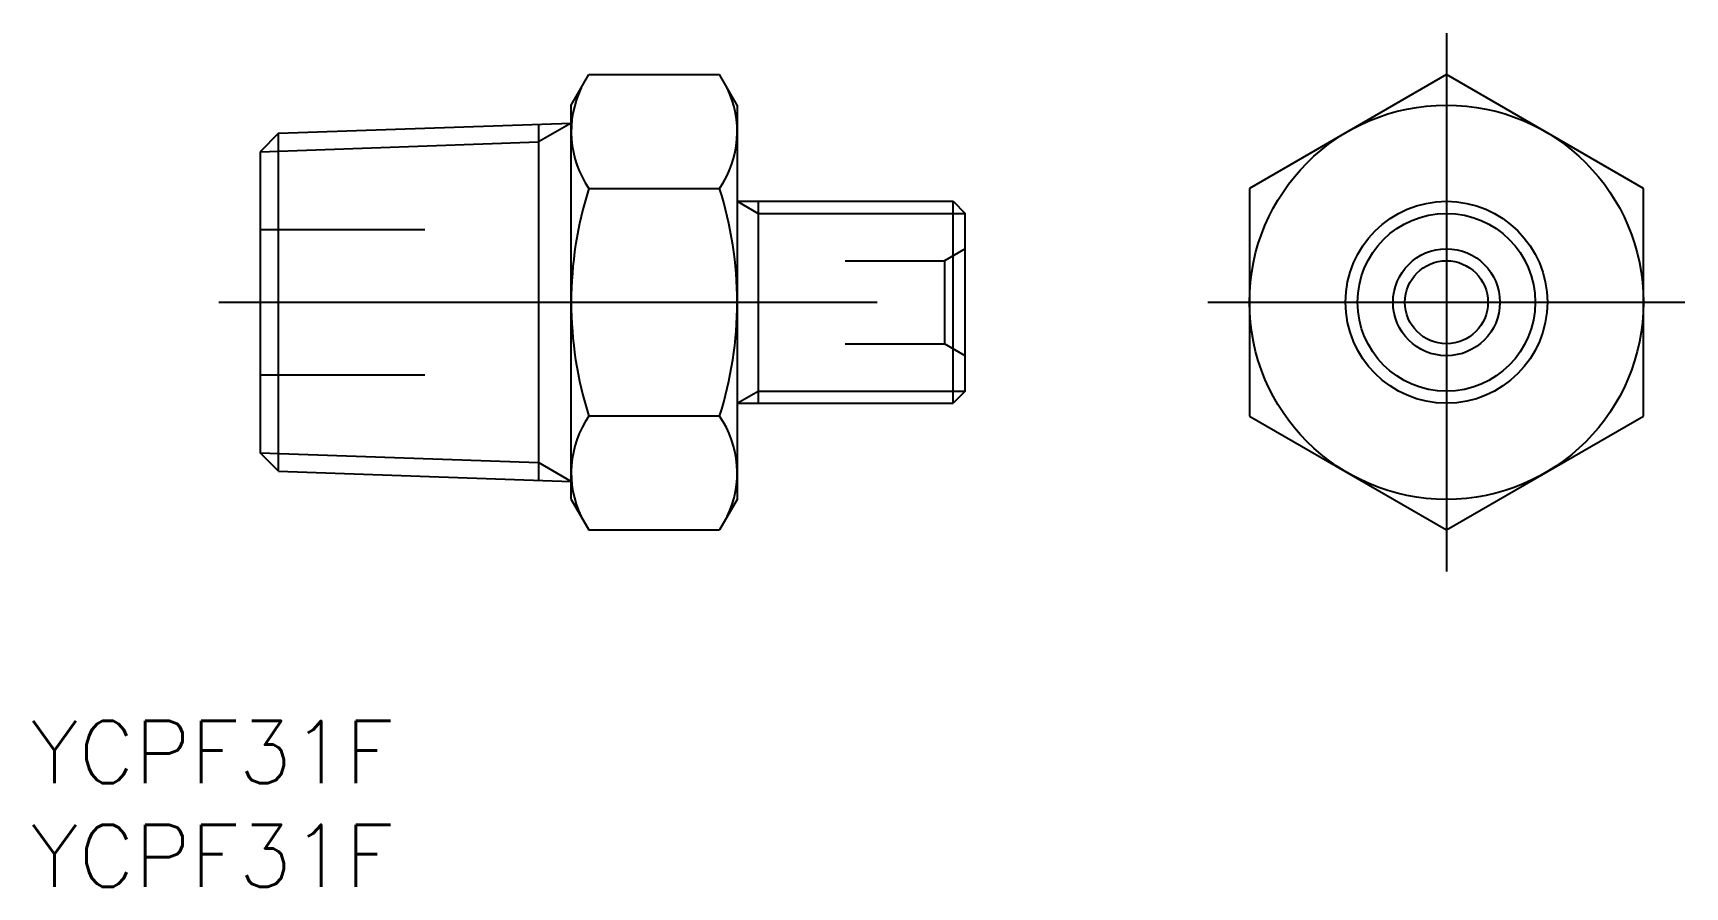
# Model space of a CAD drawing. Extents: x -68.2 to 11.5, y -28.2 to 13.
import ezdxf

# ---------------------------------------------------------------- set-up
doc = ezdxf.new("R2010")
doc.units = 0
doc.linetypes.add('CENTER', pattern=[50.8, 31.75, -6.35, 6.35, -6.35])
doc.linetypes.add('DASHED', pattern=[19.05, 12.7, -6.35])
doc.layers.get('0').update_dxf_attribs({"linetype": 'CONTINUOUS'})
doc.layers.add('CENTER', color=1, linetype='CENTER')
doc.styles.get("Standard").update_dxf_attribs({"font": 'txt.shx', "height": 3, "bigfont": 'bigfont.shx'})

msp = doc.modelspace()

# ---------------------------------------------------------------- linework, layer by layer
at = {"color": 7, "linetype": 'CONTINUOUS'}
for p, q in [((-42.2, 9.5), (-41.351, 10.97)), ((-41.351, 10.97), (-35.049, 10.97)), ((-34.2, 9.5), (-35.049, 10.97)), ((0, 10.97), (-9.5, 5.485)), ((9.5, 5.485), (0, 10.97)), ((-42.2, -9.5), (-42.2, 9.5)), ((-34.2, 9.5), (-34.2, -9.5)), ((-56.313, 8.14), (-57.2, 7.253)), ((-56.313, 8.14), (-42.2, 8.633)), ((-56.313, -8.14), (-56.313, 8.14)), ((-43.778, 8.578), (-43.778, -8.578)), ((-57.2, 7.253), (-57.2, -7.253)), ((-41.351, 5.485), (-35.049, 5.485)), ((-34.2, 4.864), (-23.781, 4.864)), ((-33.194, 4.864), (-33.194, -4.864)), ((-23.781, -4.864), (-23.781, 4.864)), ((-23.781, 4.864), (-23.2, 4.283)), ((-9.5, 5.485), (-9.5, -5.485)), ((9.5, -5.485), (9.5, 5.485)), ((-23.2, -4.283), (-23.2, 4.283)), ((-23.2, -4.283), (-23.781, -4.864)), ((-35.049, -5.485), (-41.351, -5.485)), ((-34.2, -4.864), (-23.781, -4.864)), ((-9.5, -5.485), (0, -10.97)), ((0, -10.97), (9.5, -5.485)), ((-56.313, -8.14), (-57.2, -7.253)), ((-56.313, -8.14), (-42.2, -8.633)), ((-42.2, -9.5), (-41.351, -10.97)), ((-34.2, -9.5), (-35.049, -10.97)), ((-41.351, -10.97), (-35.049, -10.97))]:
    msp.add_line(p, q, dxfattribs=at)
at = {"color": 3, "linetype": 'CONTINUOUS'}
for p, q in [((-42.2, 8.633), (-43.778, 7.722)), ((-57.2, 7.253), (-43.778, 7.722)), ((-34.2, 4.864), (-33.194, 4.283)), ((-33.194, 4.283), (-23.2, 4.283)), ((-34.2, -4.864), (-33.194, -4.283)), ((-33.194, -4.283), (-23.2, -4.283)), ((-57.2, -7.253), (-43.778, -7.722)), ((-42.2, -8.633), (-43.778, -7.722))]:
    msp.add_line(p, q, dxfattribs=at)
at = {"color": 3, "linetype": 'DASHED'}
for p, q in [((-57.2, 3.5), (-49.257, 3.5)), ((-23.2, 2.577), (-24.2, 2)), ((-28.99, 2), (-24.2, 2)), ((-24.2, 2), (-24.2, -2)), ((-28.99, -2), (-24.2, -2)), ((-23.2, -2.577), (-24.2, -2)), ((-57.2, -3.5), (-49.257, -3.5))]:
    msp.add_line(p, q, dxfattribs=at)
at = {"color": 7, "linetype": 'CONTINUOUS'}
for radius in [9.5, 4.864, 2.577, 2]:
    msp.add_circle((0, 0), radius, dxfattribs=at)
at = {"color": 3, "linetype": 'CONTINUOUS'}
msp.add_circle((0, 0), 4.283, dxfattribs=at)
at = {"color": 7, "linetype": 'CONTINUOUS'}
for centre, radius, start, end in [((-37.344, 8.227), 4.856, 154.38425, 214.38425), ((-39.056, 8.227), 4.856, 325.61575, 25.61575), ((-24.049, 0), 18.151, 162.41205, 197.58795), ((-52.351, 0), 18.151, 342.41205, 17.58795), ((-37.344, -8.227), 4.856, 145.61575, 205.61575), ((-39.056, -8.227), 4.856, 334.38425, 34.38425)]:
    msp.add_arc(centre, radius, start, end, dxfattribs=at)
at = {"layer": 'CENTER', "color": 1, "linetype": 'CENTER'}
for p, q in [((0, 12.97), (0, -12.97)), ((-59.2, 0), (-21.2, 0)), ((-11.5, 0), (11.5, 0))]:
    msp.add_line(p, q, dxfattribs=at)

# ---------------------------------------------------------------- texts
at = {"color": 7, "linetype": 'CONTINUOUS'}
for p in [(-68.28, -23.17), (-68.28, -28.17)]:
    msp.add_text('YCPF31F', height=3, dxfattribs=at).set_placement(p)

doc.saveas('drawing.dxf')
